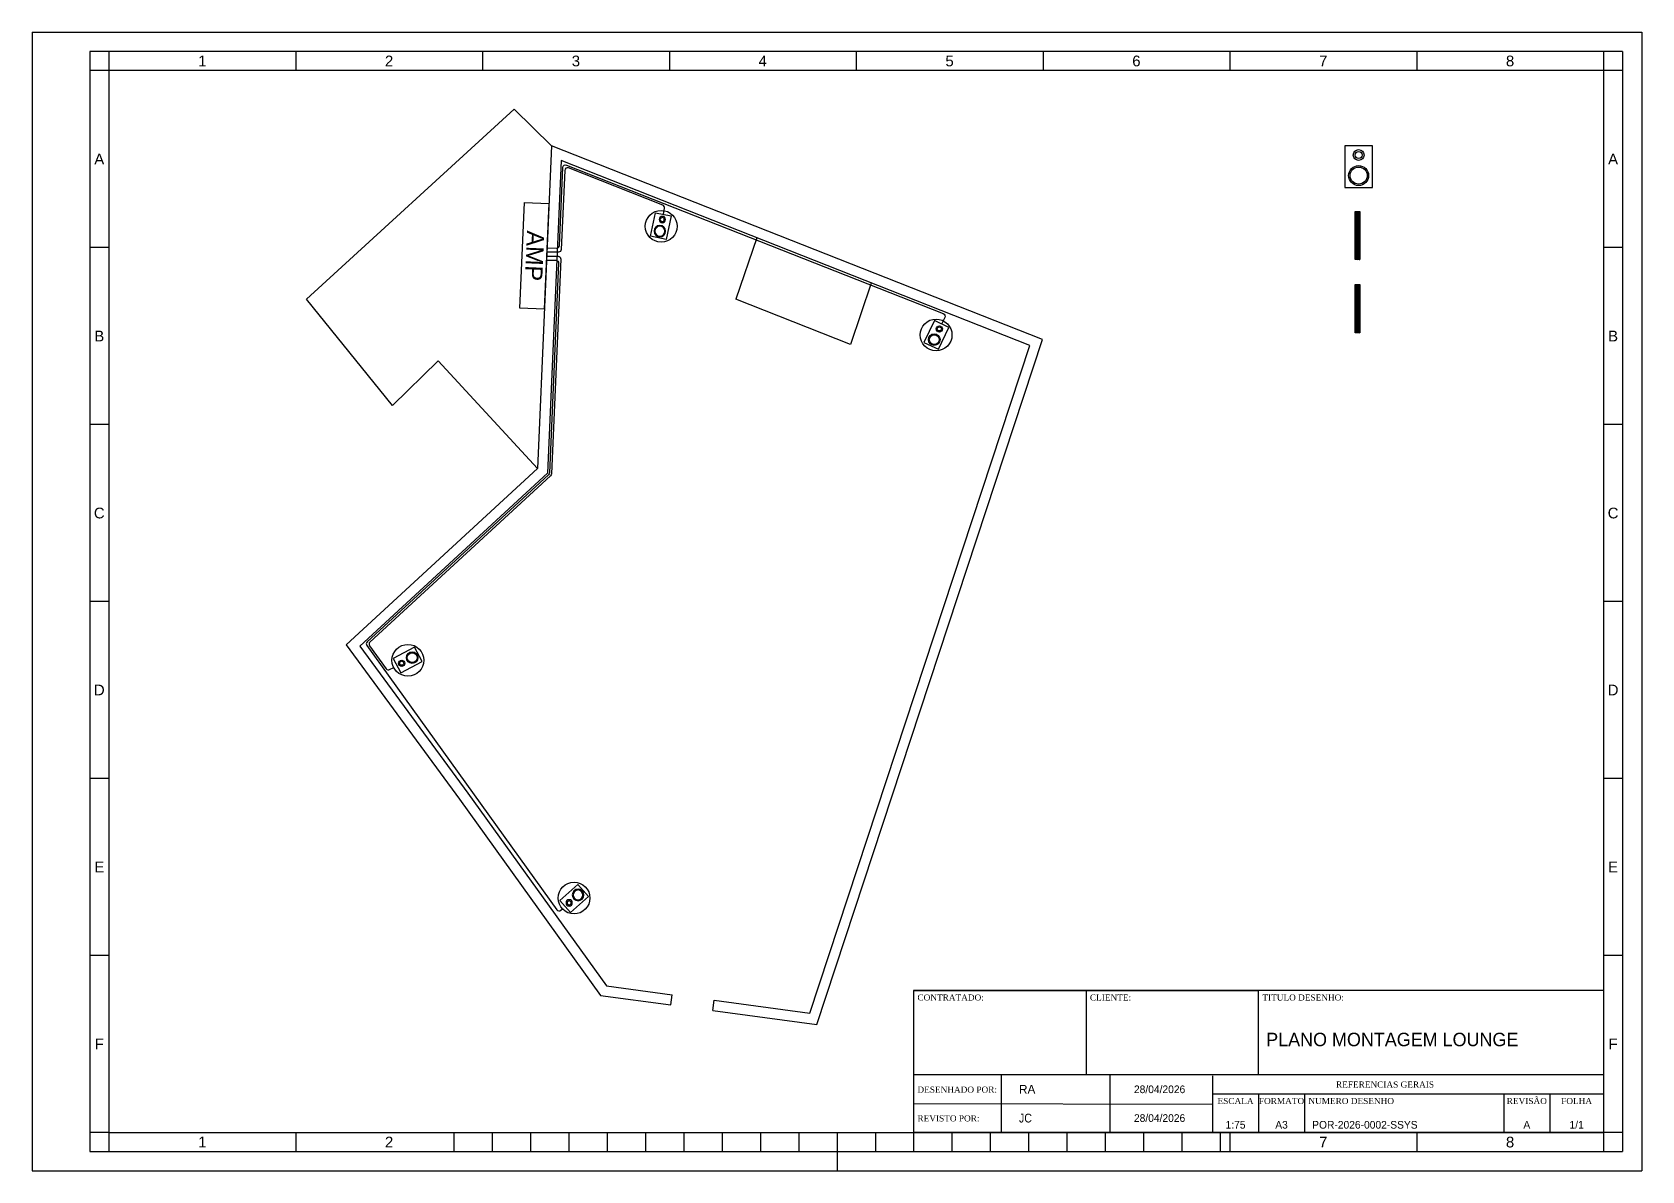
# Paper-space layout 'Layout1' of a CAD drawing. Header units: millimetres. Extents: x -87 to 333, y -15 to 282.
# The model-space entities are those that its viewports show. They can reach past a viewport. Long polylines and large blocks are cut down to what shows.
import ezdxf
from ezdxf.enums import TextEntityAlignment as Align

# ---------------------------------------------------------------- set-up
doc = ezdxf.new("R2010")
doc.units = ezdxf.units.MM
for name, color, linetype in [('Cartiglio', 7, 'Continuous'), ('GEN - TEXT', 7, 'Continuous'), ('Ligação exterior', 171, 'Continuous'), ('LINE_LEFT', 170, 'Continuous'), ('Line_RIGHT', 1, 'Continuous'), ('VP', 6, 'Continuous')]:
    doc.layers.add(name, color=color, linetype=linetype)
doc.layers.get('VP').off()
doc.styles.add('GE INSPIRA', font='')
doc.styles.add('ROMANTIC', font='romantic.ttf')
doc.styles.add('Standar', font='GOTHIC.TTF', dxfattribs={"height": 1.35})
doc.styles.get("Standard").update_dxf_attribs({"font": 'arial.ttf'})
doc.styles.get('GE INSPIRA').set_extended_font_data('GE Inspira')

# ---------------------------------------------------------------- blocks, each defined once
blk = doc.blocks.new('A3')
at = {"layer": 'Cartiglio', "color": 7, "linetype": 'Continuous'}
for p, q in [((-84.28, 285.6), (335.72, 285.6)), ((-84.28, 285.6), (-84.28, -11.4)), ((335.72, 285.6), (335.72, -11.4)), ((330.72, 280.6), (-69.28, 280.6)), ((-69.28, 280.6), (-69.28, -6.4)), ((-64.28, 280.6), (-64.28, 275.6)), ((-15.53, 280.6), (-15.53, 275.6)), ((33.22, 280.6), (33.22, 275.6)), ((81.97, 280.6), (81.97, 275.6)), ((130.72, 280.6), (130.72, 275.6)), ((179.47, 280.6), (179.47, 275.6)), ((228.22, 280.6), (228.22, 275.6)), ((276.97, 280.6), (276.97, 275.6)), ((325.72, 280.6), (325.72, 275.6)), ((330.72, 280.6), (330.72, -6.4)), ((-64.28, 275.6), (-69.28, 275.6)), ((325.72, 275.6), (-64.28, 275.6)), ((-64.28, 275.6), (-64.28, -1.4)), ((325.72, 275.6), (325.72, -1.4)), ((330.72, 275.6), (325.72, 275.6)), ((-64.28, 229.44), (-69.28, 229.44)), ((330.72, 229.44), (325.72, 229.44)), ((-64.28, 183.27), (-69.28, 183.27)), ((330.72, 183.27), (325.72, 183.27)), ((-64.28, 137.1), (-69.28, 137.1)), ((330.72, 137.1), (325.72, 137.1)), ((-64.28, 90.94), (-69.28, 90.94)), ((330.72, 90.94), (325.72, 90.94)), ((-64.28, 44.77), (-69.28, 44.77)), ((330.72, 44.77), (325.72, 44.77)), ((-64.28, -1.4), (-69.28, -1.4)), ((-64.28, -1.4), (-64.28, -6.4)), ((-15.53, -1.4), (-15.53, -6.4)), ((25.72, -1.4), (25.72, -6.4)), ((35.72, -1.4), (35.72, -6.4)), ((45.72, -1.4), (45.72, -6.4)), ((55.72, -1.4), (55.72, -6.4)), ((65.72, -1.4), (65.72, -6.4)), ((75.72, -1.4), (75.72, -6.4)), ((85.72, -1.4), (85.72, -6.4)), ((95.72, -1.4), (95.72, -6.4)), ((105.72, -1.4), (105.72, -6.4)), ((115.72, -1.4), (115.72, -6.4)), ((125.72, -1.4), (125.72, -11.4)), ((135.72, -1.4), (135.72, -6.4)), ((145.72, -1.4), (145.72, -6.4)), ((155.72, -1.4), (155.72, -6.4)), ((165.72, -1.4), (165.72, -6.4)), ((175.72, -1.4), (175.72, -6.4)), ((185.72, -1.4), (185.72, -6.4)), ((195.72, -1.4), (195.72, -6.4)), ((205.72, -1.4), (205.72, -6.4)), ((215.72, -1.4), (215.72, -6.4)), ((225.72, -1.4), (225.72, -6.4)), ((228.22, -1.4), (228.22, -6.4)), ((276.97, -1.4), (276.97, -6.4)), ((330.72, -1.4), (325.72, -1.4)), ((325.72, -1.4), (325.72, -6.4)), ((-69.28, -6.4), (25.72, -6.4)), ((25.72, -6.4), (225.72, -6.4)), ((225.72, -6.4), (330.72, -6.4)), ((-84.28, -11.4), (335.72, -11.4))]:
    blk.add_line(p, q, dxfattribs=at)
at = {"layer": 'Cartiglio', "color": 7}
blk.add_line((-64.28, -1.4), (325.72, -1.4), dxfattribs=at)
at = {"layer": 'Cartiglio', "color": 7, "linetype": 'Continuous'}
blk.add_point((-64.28, -1.4), dxfattribs=at)
for s, p in [('1', (-39.91, 278.1)), ('2', (8.84, 278.1)), ('3', (57.59, 278.1)), ('4', (106.34, 278.1)), ('5', (155.09, 278.1)), ('6', (203.84, 278.1)), ('7', (252.59, 278.1)), ('8', (301.34, 278.1)), ('A', (-66.78, 252.52)), ('A', (328.22, 252.52)), ('B', (-66.78, 206.35)), ('B', (328.22, 206.35)), ('C', (-66.78, 160.18)), ('C', (328.22, 160.18)), ('D', (-66.78, 114.02)), ('D', (328.22, 114.02)), ('E', (-66.78, 67.85)), ('E', (328.22, 67.85)), ('F', (-66.78, 21.68)), ('F', (328.22, 21.68)), ('1', (-39.91, -3.9)), ('2', (8.84, -3.9)), ('7', (252.59, -3.9)), ('8', (301.34, -3.9))]:
    blk.add_text(s, height=2.8, dxfattribs=at).set_placement(p, align=Align.MIDDLE_CENTER)
blk = doc.blocks.new('Cartiglio_GE')
for p, q in [((-180, 37), (-180, 0)), ((0, 37), (-180, 37)), ((-180, 37), (-90, 37)), ((-135, 37), (-135, 15)), ((-90, 15), (-90, 37)), ((0, 37), (0, 0)), ((0, 15), (-180, 15)), ((-157.19, 14.93), (-157.19, -0.07)), ((-128.78, 14.85), (-128.78, -0.15)), ((-102, 14.77), (-102, 10)), ((-102, 10), (-102, 0)), ((0, 10), (-102, 10)), ((-90, 10), (-90, 0)), ((-78, 10), (-78, 0)), ((-26, 10), (-26, 0)), ((-14, 10), (-14, 0)), ((-102, 7.27), (-180, 7.5)), ((0, 0), (-180, 0))]:
    blk.add_line(p, q)
at = {"style": 'ROMANTIC'}
for s, p in [('CONTRATADO:', (-179, 36)), ('CLIENTE:', (-134, 36)), ('TITULO DESENHO:', (-89, 36)), ('NUMERO DESENHO', (-77, 9))]:
    blk.add_text(s, height=1.6, dxfattribs=at).set_placement(p, align=Align.TOP_LEFT)
blk.add_text('REFERENCIAS GERAIS', height=1.6, dxfattribs=at).set_placement((-57, 12.5), align=Align.MIDDLE_CENTER)
for s, p in [('DESENHADO POR:', (-179, 10.37)), ('REVISTO POR:', (-179, 2.87))]:
    blk.add_text(s, height=1.6, dxfattribs=at).set_placement(p)
for s, p in [('ESCALA', (-96, 9)), ('FORMATO', (-84, 9)), ('REVISÃO', (-20, 9)), ('FOLHA', (-7, 9))]:
    blk.add_text(s, height=1.6, dxfattribs=at).set_placement(p, align=Align.TOP_CENTER)
at = {"style": 'ROMANTIC', "flags": 12}
for tag, p in [('TITLE_1', (-88, 28.5)), ('TITLE_2', (-88, 22.5)), ('TITLE_3', (-88, 16.5))]:
    blk.add_attdef(tag, p, '', height=1.6, dxfattribs=at)
for tag, p in [('CHECKED_BY', (-154, 11.25)), ('DRW_DATE', (-125, 11.25)), ('CHECKED_BY', (-154, 3.75)), ('CHK_DATE', (-125, 3.75))]:
    blk.add_attdef(tag, text='', height=1.6, dxfattribs=at).set_placement(p, align=Align.MIDDLE_LEFT)
for tag, p in [('1:1', (-96, 1)), ('AX', (-84, 1)), ('AA', (-20, 1)), ('1/1', (-7, 1))]:
    blk.add_attdef(tag, text='', height=1.6, dxfattribs=at).set_placement(p, align=Align.CENTER)
blk = doc.blocks.new('A$Caec79273')
for p, q in [((2757, 14423), (3048, 17080)), ((3048, 17080), (8552, 16811)), ((8552, 15788), (8552, 16811)), ((4003, 14402), (2757, 14423)), ((3878, 11542), (4003, 14402)), ((10103, 11667), (8963, 11110)), ((9913, 8897), (8963, 11110)), ((11053, 9453), (9913, 8897)), ((-1737, 2299), (-1578, 2420)), ((-1239, 1640), (-1080, 1761))]:
    blk.add_line(p, q)
for points in [[(-1239, 1640), (0, 0), (12627, 6294), (8552, 15788), (3878, 11542)], [(-1080, 1761), (59, 253), (12369, 6389), (8479, 15451), (3951, 11338)], [(3878, 11542), (-1209, 11773), (-1790, 8066)], [(3951, 11338), (-1039, 11565), (-1593, 8035)], [(-1790, 8068), (-2573, 3405), (-1737, 2299)], [(-1593, 8035), (-2361, 3457), (-1578, 2420)]]:
    blk.add_lwpolyline(points)
blk = doc.blocks.new('*U19')
at = {"color": 0, "linetype": 'Continuous'}
for p, q in [((-0.16, 0.205), (-0.16, -0.274)), ((0.16, 0.205), (-0.16, 0.205)), ((0.16, -0.274), (0.16, 0.205)), ((-0.16, -0.274), (0.16, -0.274))]:
    blk.add_line(p, q, dxfattribs=at)
for centre, radius in [((0, 0.099), 0.0622), ((0, 0.099), 0.0399), ((0, -0.137), 0.115), ((0, -0.137), 0.0983)]:
    blk.add_circle(centre, radius, dxfattribs=at)
blk = doc.blocks.new('*U20')
at = {"color": 0, "linetype": 'Continuous'}
for p, q in [((-0.16, 0.205), (-0.16, -0.274)), ((0.16, 0.205), (-0.16, 0.205)), ((0.16, -0.274), (0.16, 0.205)), ((-0.16, -0.274), (0.16, -0.274))]:
    blk.add_line(p, q, dxfattribs=at)
for centre, radius in [((0, 0.099), 0.0622), ((0, 0.099), 0.0399), ((0, -0.137), 0.115), ((0, -0.137), 0.0983)]:
    blk.add_circle(centre, radius, dxfattribs=at)
blk = doc.blocks.new('*U28')
at = {"color": 0, "linetype": 'Continuous'}
for p, q in [((-0.16, 0.205), (-0.16, -0.274)), ((0.16, 0.205), (-0.16, 0.205)), ((0.16, -0.274), (0.16, 0.205)), ((-0.16, -0.274), (0.16, -0.274))]:
    blk.add_line(p, q, dxfattribs=at)
for centre, radius in [((0, 0.099), 0.0622), ((0, 0.099), 0.0399), ((0, -0.137), 0.115), ((0, -0.137), 0.0983)]:
    blk.add_circle(centre, radius, dxfattribs=at)
blk = doc.blocks.new('*U29')
at = {"color": 0, "linetype": 'Continuous'}
for p, q in [((-0.16, 0.205), (-0.16, -0.274)), ((0.16, 0.205), (-0.16, 0.205)), ((0.16, -0.274), (0.16, 0.205)), ((-0.16, -0.274), (0.16, -0.274))]:
    blk.add_line(p, q, dxfattribs=at)
for centre, radius in [((0, 0.099), 0.0622), ((0, 0.099), 0.0399), ((0, -0.137), 0.115), ((0, -0.137), 0.0983)]:
    blk.add_circle(centre, radius, dxfattribs=at)

msp = doc.modelspace()

# ---------------------------------------------------------------- linework, layer by layer
at = {"layer": 'Ligação exterior', "color": 6, "linetype": 'Continuous', "lineweight": -3}
msp.add_lwpolyline([(17814.674, 18892.576), (17724.319, 16821.351), (17243.107, 16842.344), (17333.463, 18913.568)], close=True, dxfattribs=at)
at = {"layer": 'LINE_LEFT'}
for points in [[(20053.42, 18678.843), (20074.513, 18798.205, 0.356588031), (20040.523, 18858.948), (18198.166, 19585.38, 0.515150614), (18123.036, 19536.606), (18055.619, 17991.206, -0.404013511), (18000.19, 17938.6), (17770.534, 17940.586)], [(17769.842, 17860.589), (17992.855, 17858.66, -0.424487717), (18047.333, 17801.26), (17864.225, 13603.885, -0.198256915), (17846.537, 13565.823), (14310.937, 10309.359, 0.379243463), (14303.545, 10236.784), (14626.719, 9787.408, 0.375764313), (14697.283, 9771.002), (14776.536, 9813.319)]]:
    msp.add_lwpolyline(points, format="xyb", dxfattribs=at)
for centre in [(20011.524, 18444.607), (15054.102, 9953.939)]:
    msp.add_circle(centre, 311.154, dxfattribs=at)
at = {"layer": 'Line_RIGHT'}
msp.add_line((18133.065, 5139.286), (18133.065, 5139.286), dxfattribs=at)
for points in [[(17771.226, 18020.583), (17963.38, 18018.085, 0.405279871), (18019.048, 18070.688), (18085.519, 19594.396, -0.515150614), (18160.649, 19643.17), (25531.179, 16737.009, -0.432984495), (25560.787, 16662.446), (25499.292, 16531.565)], [(17769.151, 17780.592), (17949.343, 17779.034, -0.424487717), (18003.821, 17721.633), (17824.983, 13622.122, -0.198256915), (17807.294, 13584.06), (14257.773, 10314.774, 0.379243463), (14250.381, 10242.199), (17967.77, 5073.139, 0.445544382), (18049.077, 5064.237), (18078.465, 5090.497)]]:
    msp.add_lwpolyline(points, format="xyb", dxfattribs=at)
for centre in [(25391.092, 16319.634), (18305.973, 5302.762)]:
    msp.add_circle(centre, 311.154, dxfattribs=at)

# ---------------------------------------------------------------- block references
at = {"rotation": 45.25308847333713}
msp.add_blockref('A$Caec79273', (23056.106, 2829.745), dxfattribs=at)
at = {"layer": 'LINE_LEFT', "linetype": 'Continuous'}
for name, p, xscale, yscale, zscale, rotation in [('*U29', (20012.347, 18481.413), -985.2901051008259, 985.290105100826, 985.2901051008264, 348.2478103994029), ('*U19', (15019.015, 9942.79), 985.2901051008268, 985.2901051008268, 985.2901051008268, 118.0999483707428)]:
    msp.add_blockref(name, p, dxfattribs=dict(at, xscale=xscale, yscale=yscale, zscale=zscale, rotation=rotation))
at = {"layer": 'Line_RIGHT', "linetype": 'Continuous'}
for name, p, xscale, yscale, zscale, rotation in [('*U28', (25412.683, 16349.454), 985.290105100827, 985.290105100827, 985.290105100827, 334.565148777017), ('*U20', (18283.437, 5273.651), -985.2901051008262, 985.2901051008262, 985.2901051008264, 131.7826099931287)]:
    msp.add_blockref(name, p, dxfattribs=dict(at, xscale=xscale, yscale=yscale, zscale=zscale, rotation=rotation))

# ---------------------------------------------------------------- texts
at = {"layer": 'Ligação exterior', "color": 6, "linetype": 'Continuous', "lineweight": -3, "insert": (17534.056, 17866.509), "char_height": 339.3044, "attachment_point": 5, "rotation": 267.5020968, "style": 'Standar'}
msp.add_mtext_dynamic_manual_height_columns('\\pxqc;AMP', width=597.62445, gutter_width=1696.522, heights=[0], dxfattribs=at)

psp = doc.layouts.get("Layout1")

# ---------------------------------------------------------------- linework, layer by layer
at = {"linetype": 'Continuous'}
for p, q in [((255, 252.77), (255, 241.89)), ((262.27, 252.77), (255, 252.77)), ((262.27, 241.89), (262.27, 252.77)), ((255, 241.89), (262.27, 241.89))]:
    psp.add_line(p, q, dxfattribs=at)
at = {"color": 242, "linetype": 'Continuous', "true_color": 0xcd2027}
for p, q in [((257.76, 235.6), (257.84, 235.68)), ((257.76, 235.45), (257.99, 235.68)), ((257.76, 235.3), (258.14, 235.68)), ((257.76, 235.14), (258.3, 235.68)), ((257.76, 234.99), (258.45, 235.68)), ((257.76, 234.83), (258.61, 235.68)), ((257.76, 234.68), (258.76, 235.68)), ((257.76, 235.55), (257.89, 235.68)), ((257.76, 235.4), (258.04, 235.68)), ((257.76, 235.24), (258.2, 235.68)), ((257.76, 235.09), (258.35, 235.68)), ((257.76, 234.94), (258.5, 235.68)), ((257.76, 234.78), (258.66, 235.68)), ((257.76, 234.63), (258.81, 235.68)), ((257.76, 234.53), (258.9, 235.67)), ((257.76, 234.48), (258.9, 235.62)), ((257.76, 234.37), (258.9, 235.51)), ((257.76, 234.32), (258.9, 235.46)), ((257.76, 234.22), (258.9, 235.36)), ((257.76, 234.17), (258.9, 235.31)), ((257.76, 234.07), (258.9, 235.21)), ((257.76, 234.01), (258.9, 235.16)), ((257.76, 233.91), (258.9, 235.05)), ((257.76, 233.86), (258.9, 235)), ((257.76, 233.76), (258.9, 234.9)), ((257.76, 233.71), (258.9, 234.85)), ((257.76, 233.6), (258.9, 234.75)), ((257.76, 233.55), (258.9, 234.69)), ((257.76, 233.45), (258.9, 234.59)), ((257.76, 233.4), (258.9, 234.54)), ((257.76, 233.3), (258.9, 234.44)), ((257.76, 233.25), (258.9, 234.39)), ((257.76, 233.14), (258.9, 234.28)), ((257.76, 233.09), (258.9, 234.23)), ((257.76, 232.99), (258.9, 234.13)), ((257.76, 232.94), (258.9, 234.08)), ((257.76, 232.83), (258.9, 233.98)), ((257.76, 232.78), (258.9, 233.93)), ((257.76, 232.68), (258.9, 233.82)), ((257.76, 232.63), (258.9, 233.77)), ((257.76, 232.53), (258.9, 233.67)), ((257.76, 232.48), (258.9, 233.62)), ((257.76, 232.37), (258.9, 233.52)), ((257.76, 232.32), (258.9, 233.46)), ((257.76, 232.22), (258.9, 233.36)), ((257.76, 232.17), (258.9, 233.31)), ((257.76, 232.07), (258.9, 233.21)), ((257.76, 232.01), (258.9, 233.16)), ((257.76, 231.91), (258.9, 233.05)), ((257.76, 231.86), (258.9, 233)), ((257.76, 231.76), (258.9, 232.9)), ((257.76, 231.71), (258.9, 232.85)), ((257.76, 231.6), (258.9, 232.75)), ((257.76, 231.55), (258.9, 232.7)), ((257.76, 231.45), (258.9, 232.59)), ((257.76, 231.4), (258.9, 232.54)), ((257.76, 231.3), (258.9, 232.44)), ((257.76, 231.25), (258.9, 232.39)), ((257.76, 231.14), (258.9, 232.28)), ((257.76, 231.09), (258.9, 232.23)), ((257.76, 230.99), (258.9, 232.13)), ((257.76, 230.94), (258.9, 232.08)), ((257.76, 230.84), (258.9, 231.98)), ((257.76, 230.78), (258.9, 231.93)), ((257.76, 230.68), (258.9, 231.82)), ((257.76, 230.63), (258.9, 231.77)), ((257.76, 230.53), (258.9, 231.67)), ((257.76, 230.48), (258.9, 231.62)), ((257.76, 230.37), (258.9, 231.52)), ((257.76, 230.32), (258.9, 231.46)), ((257.76, 230.22), (258.9, 231.36)), ((257.76, 230.17), (258.9, 231.31)), ((257.76, 230.07), (258.9, 231.21)), ((257.76, 230.02), (258.9, 231.16)), ((257.76, 229.91), (258.9, 231.05)), ((257.76, 229.86), (258.9, 231)), ((257.76, 229.76), (258.9, 230.9)), ((257.76, 229.71), (258.9, 230.85)), ((257.76, 229.61), (258.9, 230.75)), ((257.76, 229.55), (258.9, 230.7)), ((257.76, 229.45), (258.9, 230.59)), ((257.76, 229.4), (258.9, 230.54)), ((257.76, 229.3), (258.9, 230.44)), ((257.76, 229.25), (258.9, 230.39)), ((257.76, 229.14), (258.9, 230.29)), ((257.76, 229.09), (258.9, 230.23)), ((257.76, 228.99), (258.9, 230.13)), ((257.76, 228.94), (258.9, 230.08)), ((257.76, 228.84), (258.9, 229.98)), ((257.76, 228.79), (258.9, 229.93)), ((257.76, 228.68), (258.9, 229.82)), ((257.76, 228.63), (258.9, 229.77)), ((257.76, 228.53), (258.9, 229.67)), ((257.76, 228.48), (258.9, 229.62)), ((257.76, 228.38), (258.9, 229.52)), ((257.76, 228.32), (258.9, 229.47)), ((257.76, 228.22), (258.9, 229.36)), ((257.76, 228.17), (258.9, 229.31)), ((257.76, 228.07), (258.9, 229.21)), ((257.76, 228.02), (258.9, 229.16)), ((257.76, 227.91), (258.9, 229.06)), ((257.76, 227.86), (258.9, 229)), ((257.76, 227.76), (258.9, 228.9)), ((257.76, 227.71), (258.9, 228.85)), ((257.76, 227.61), (258.9, 228.75)), ((257.76, 227.55), (258.9, 228.7)), ((257.76, 227.45), (258.9, 228.59)), ((257.76, 227.4), (258.9, 228.54)), ((257.76, 227.3), (258.9, 228.44)), ((257.76, 227.25), (258.9, 228.39)), ((257.76, 227.14), (258.9, 228.29)), ((257.76, 227.09), (258.9, 228.24)), ((257.76, 226.99), (258.9, 228.13)), ((257.76, 226.94), (258.9, 228.08)), ((257.76, 226.84), (258.9, 227.98)), ((257.76, 226.79), (258.9, 227.93)), ((257.76, 226.68), (258.9, 227.83)), ((257.76, 226.63), (258.9, 227.77)), ((257.76, 226.53), (258.9, 227.67)), ((257.76, 226.48), (258.9, 227.62)), ((257.76, 226.38), (258.9, 227.52)), ((257.76, 226.32), (258.9, 227.47)), ((257.76, 226.22), (258.9, 227.36)), ((257.76, 226.17), (258.9, 227.31)), ((257.76, 226.07), (258.9, 227.21)), ((257.76, 226.02), (258.9, 227.16)), ((257.76, 225.91), (258.9, 227.06)), ((257.76, 225.86), (258.9, 227)), ((257.76, 225.76), (258.9, 226.9)), ((257.76, 225.71), (258.9, 226.85)), ((257.76, 225.61), (258.9, 226.75)), ((257.76, 225.56), (258.9, 226.7)), ((257.76, 225.45), (258.9, 226.59)), ((257.76, 225.4), (258.9, 226.54)), ((257.76, 225.3), (258.9, 226.44)), ((257.76, 225.25), (258.9, 226.39)), ((257.76, 225.15), (258.9, 226.29)), ((257.76, 225.09), (258.9, 226.24)), ((257.76, 224.99), (258.9, 226.13)), ((257.76, 224.94), (258.9, 226.08)), ((257.76, 224.84), (258.9, 225.98)), ((257.76, 224.79), (258.9, 225.93)), ((257.76, 224.68), (258.9, 225.83)), ((257.76, 224.63), (258.9, 225.77)), ((257.76, 224.53), (258.9, 225.67)), ((257.76, 224.48), (258.9, 225.62)), ((257.76, 224.38), (258.9, 225.52)), ((257.76, 224.33), (258.9, 225.47)), ((257.76, 224.22), (258.9, 225.36)), ((257.76, 224.17), (258.9, 225.31)), ((257.76, 224.07), (258.9, 225.21)), ((257.76, 224.02), (258.9, 225.16)), ((257.76, 223.92), (258.9, 225.06)), ((257.76, 223.86), (258.9, 225.01)), ((257.76, 223.76), (258.9, 224.9)), ((257.76, 223.71), (258.9, 224.85)), ((257.76, 223.61), (258.9, 224.75)), ((257.76, 223.56), (258.9, 224.7)), ((257.76, 223.45), (258.9, 224.6)), ((257.76, 223.4), (258.9, 224.54)), ((257.76, 223.3), (258.9, 224.44)), ((257.76, 223.25), (258.9, 224.39)), ((257.76, 223.15), (258.9, 224.29)), ((257.79, 223.12), (258.9, 224.24)), ((257.89, 223.12), (258.9, 224.13)), ((257.94, 223.12), (258.9, 224.08)), ((258.04, 223.12), (258.9, 223.98)), ((258.09, 223.12), (258.9, 223.93)), ((258.2, 223.12), (258.9, 223.83)), ((258.25, 223.12), (258.9, 223.78)), ((258.35, 223.12), (258.9, 223.67)), ((258.4, 223.12), (258.9, 223.62)), ((258.5, 223.12), (258.9, 223.52)), ((258.56, 223.12), (258.9, 223.47)), ((258.66, 223.12), (258.9, 223.37)), ((258.71, 223.12), (258.9, 223.31)), ((258.81, 223.12), (258.9, 223.21)), ((258.86, 223.12), (258.9, 223.16))]:
    psp.add_line(p, q, dxfattribs=at)
at = {"color": 5, "linetype": 'Continuous'}
for p, q in [((257.76, 216.5), (257.84, 216.58)), ((257.76, 216.35), (257.99, 216.58)), ((257.76, 216.19), (258.14, 216.58)), ((257.76, 216.04), (258.3, 216.58)), ((257.76, 215.89), (258.45, 216.58)), ((257.76, 215.73), (258.61, 216.58)), ((257.76, 215.58), (258.76, 216.58)), ((257.76, 216.45), (257.89, 216.58)), ((257.76, 216.3), (258.04, 216.58)), ((257.76, 216.14), (258.2, 216.58)), ((257.76, 215.99), (258.35, 216.58)), ((257.76, 215.83), (258.5, 216.58)), ((257.76, 215.68), (258.66, 216.58)), ((257.76, 215.53), (258.81, 216.58)), ((257.76, 215.42), (258.9, 216.57)), ((257.76, 215.37), (258.9, 216.51)), ((257.76, 215.27), (258.9, 216.41)), ((257.76, 215.22), (258.9, 216.36)), ((257.76, 215.12), (258.9, 216.26)), ((257.76, 215.06), (258.9, 216.21)), ((257.76, 214.96), (258.9, 216.1)), ((257.76, 214.91), (258.9, 216.05)), ((257.76, 214.81), (258.9, 215.95)), ((257.76, 214.76), (258.9, 215.9)), ((257.76, 214.65), (258.9, 215.8)), ((257.76, 214.6), (258.9, 215.75)), ((257.76, 214.5), (258.9, 215.64)), ((257.76, 214.45), (258.9, 215.59)), ((257.76, 214.35), (258.9, 215.49)), ((257.76, 214.3), (258.9, 215.44)), ((257.76, 214.19), (258.9, 215.34)), ((257.76, 214.14), (258.9, 215.28)), ((257.76, 214.04), (258.9, 215.18)), ((257.76, 213.99), (258.9, 215.13)), ((257.76, 213.89), (258.9, 215.03)), ((257.76, 213.83), (258.9, 214.98)), ((257.76, 213.73), (258.9, 214.87)), ((257.76, 213.68), (258.9, 214.82)), ((257.76, 213.58), (258.9, 214.72)), ((257.76, 213.53), (258.9, 214.67)), ((257.76, 213.42), (258.9, 214.57)), ((257.76, 213.37), (258.9, 214.51)), ((257.76, 213.27), (258.9, 214.41)), ((257.76, 213.22), (258.9, 214.36)), ((257.76, 213.12), (258.9, 214.26)), ((257.76, 213.07), (258.9, 214.21)), ((257.76, 212.96), (258.9, 214.1)), ((257.76, 212.91), (258.9, 214.05)), ((257.76, 212.81), (258.9, 213.95)), ((257.76, 212.76), (258.9, 213.9)), ((257.76, 212.66), (258.9, 213.8)), ((257.76, 212.6), (258.9, 213.75)), ((257.76, 212.5), (258.9, 213.64)), ((257.76, 212.45), (258.9, 213.59)), ((257.76, 212.35), (258.9, 213.49)), ((257.76, 212.3), (258.9, 213.44)), ((257.76, 212.19), (258.9, 213.34)), ((257.76, 212.14), (258.9, 213.28)), ((257.76, 212.04), (258.9, 213.18)), ((257.76, 211.99), (258.9, 213.13)), ((257.76, 211.89), (258.9, 213.03)), ((257.76, 211.84), (258.9, 212.98)), ((257.76, 211.73), (258.9, 212.87)), ((257.76, 211.68), (258.9, 212.82)), ((257.76, 211.58), (258.9, 212.72)), ((257.76, 211.53), (258.9, 212.67)), ((257.76, 211.43), (258.9, 212.57)), ((257.76, 211.37), (258.9, 212.52)), ((257.76, 211.27), (258.9, 212.41)), ((257.76, 211.22), (258.9, 212.36)), ((257.76, 211.12), (258.9, 212.26)), ((257.76, 211.07), (258.9, 212.21)), ((257.76, 210.96), (258.9, 212.11)), ((257.76, 210.91), (258.9, 212.05)), ((257.76, 210.81), (258.9, 211.95)), ((257.76, 210.76), (258.9, 211.9)), ((257.76, 210.66), (258.9, 211.8)), ((257.76, 210.6), (258.9, 211.75)), ((257.76, 210.5), (258.9, 211.64)), ((257.76, 210.45), (258.9, 211.59)), ((257.76, 210.35), (258.9, 211.49)), ((257.76, 210.3), (258.9, 211.44)), ((257.76, 210.19), (258.9, 211.34)), ((257.76, 210.14), (258.9, 211.29)), ((257.76, 210.04), (258.9, 211.18)), ((257.76, 209.99), (258.9, 211.13)), ((257.76, 209.89), (258.9, 211.03)), ((257.76, 209.84), (258.9, 210.98)), ((257.76, 209.73), (258.9, 210.88)), ((257.76, 209.68), (258.9, 210.82)), ((257.76, 209.58), (258.9, 210.72)), ((257.76, 209.53), (258.9, 210.67)), ((257.76, 209.43), (258.9, 210.57)), ((257.76, 209.37), (258.9, 210.52)), ((257.76, 209.27), (258.9, 210.41)), ((257.76, 209.22), (258.9, 210.36)), ((257.76, 209.12), (258.9, 210.26)), ((257.76, 209.07), (258.9, 210.21)), ((257.76, 208.96), (258.9, 210.11)), ((257.76, 208.91), (258.9, 210.05)), ((257.76, 208.81), (258.9, 209.95)), ((257.76, 208.76), (258.9, 209.9)), ((257.76, 208.66), (258.9, 209.8)), ((257.76, 208.61), (258.9, 209.75)), ((257.76, 208.5), (258.9, 209.64)), ((257.76, 208.45), (258.9, 209.59)), ((257.76, 208.35), (258.9, 209.49)), ((257.76, 208.3), (258.9, 209.44)), ((257.76, 208.2), (258.9, 209.34)), ((257.76, 208.14), (258.9, 209.29)), ((257.76, 208.04), (258.9, 209.18)), ((257.76, 207.99), (258.9, 209.13)), ((257.76, 207.89), (258.9, 209.03)), ((257.76, 207.84), (258.9, 208.98)), ((257.76, 207.73), (258.9, 208.88)), ((257.76, 207.68), (258.9, 208.82)), ((257.76, 207.58), (258.9, 208.72)), ((257.76, 207.53), (258.9, 208.67)), ((257.76, 207.43), (258.9, 208.57)), ((257.76, 207.38), (258.9, 208.52)), ((257.76, 207.27), (258.9, 208.41)), ((257.76, 207.22), (258.9, 208.36)), ((257.76, 207.12), (258.9, 208.26)), ((257.76, 207.07), (258.9, 208.21)), ((257.76, 206.97), (258.9, 208.11)), ((257.76, 206.91), (258.9, 208.06)), ((257.76, 206.81), (258.9, 207.95)), ((257.76, 206.76), (258.9, 207.9)), ((257.76, 206.66), (258.9, 207.8)), ((257.76, 206.61), (258.9, 207.75)), ((257.76, 206.5), (258.9, 207.65)), ((257.76, 206.45), (258.9, 207.59)), ((257.76, 206.35), (258.9, 207.49)), ((257.76, 206.3), (258.9, 207.44)), ((257.76, 206.2), (258.9, 207.34)), ((257.76, 206.15), (258.9, 207.29)), ((257.76, 206.04), (258.9, 207.18)), ((257.76, 205.99), (258.9, 207.13)), ((257.76, 205.89), (258.9, 207.03)), ((257.76, 205.84), (258.9, 206.98)), ((257.76, 205.73), (258.9, 206.88)), ((257.76, 205.68), (258.9, 206.83)), ((257.76, 205.58), (258.9, 206.72)), ((257.76, 205.53), (258.9, 206.67)), ((257.76, 205.43), (258.9, 206.57)), ((257.76, 205.38), (258.9, 206.52)), ((257.76, 205.27), (258.9, 206.42)), ((257.76, 205.22), (258.9, 206.36)), ((257.76, 205.12), (258.9, 206.26)), ((257.76, 205.07), (258.9, 206.21)), ((257.76, 204.97), (258.9, 206.11)), ((257.76, 204.91), (258.9, 206.06)), ((257.76, 204.81), (258.9, 205.95)), ((257.76, 204.76), (258.9, 205.9)), ((257.76, 204.66), (258.9, 205.8)), ((257.76, 204.61), (258.9, 205.75)), ((257.76, 204.5), (258.9, 205.65)), ((257.76, 204.45), (258.9, 205.6)), ((257.76, 204.35), (258.9, 205.49)), ((257.76, 204.3), (258.9, 205.44)), ((257.76, 204.2), (258.9, 205.34)), ((257.76, 204.15), (258.9, 205.29)), ((257.76, 204.04), (258.9, 205.18)), ((257.79, 204.02), (258.9, 205.13)), ((257.89, 204.02), (258.9, 205.03)), ((257.94, 204.02), (258.9, 204.98)), ((258.04, 204.02), (258.9, 204.88)), ((258.09, 204.02), (258.9, 204.83)), ((258.2, 204.02), (258.9, 204.72)), ((258.25, 204.02), (258.9, 204.67)), ((258.35, 204.02), (258.9, 204.57)), ((258.4, 204.02), (258.9, 204.52)), ((258.5, 204.02), (258.9, 204.42)), ((258.56, 204.02), (258.9, 204.36)), ((258.66, 204.02), (258.9, 204.26)), ((258.71, 204.02), (258.9, 204.21)), ((258.81, 204.02), (258.9, 204.11)), ((258.86, 204.02), (258.9, 204.06))]:
    psp.add_line(p, q, dxfattribs=at)
at = {"linetype": 'Continuous'}
for centre, radius in [((258.63, 250.38), 1.41), ((258.63, 250.38), 0.907), ((258.63, 245.02), 2.61), ((258.63, 245.02), 2.23)]:
    psp.add_circle(centre, radius, dxfattribs=at)
at = {"layer": 'Ligação exterior', "color": 242, "linetype": 'Continuous', "lineweight": -3, "true_color": 0xcd2027}
for p, q in [((257.76, 235.68), (258.9, 235.68)), ((257.76, 223.12), (257.76, 235.68)), ((258.9, 235.68), (258.9, 223.12)), ((258.9, 223.12), (257.76, 223.12))]:
    psp.add_line(p, q, dxfattribs=at)
at = {"layer": 'Ligação exterior', "color": 5, "linetype": 'Continuous', "lineweight": -3}
for p, q in [((257.76, 216.58), (258.9, 216.58)), ((257.76, 204.02), (257.76, 216.58)), ((258.9, 216.58), (258.9, 204.02)), ((258.9, 204.02), (257.76, 204.02))]:
    psp.add_line(p, q, dxfattribs=at)

# ---------------------------------------------------------------- block references
at = {"layer": 'Cartiglio', "color": 7}
psp.add_blockref('A3', (-3.2, -3.19), dxfattribs=at)
at = {"layer": 'GEN - TEXT'}
ref = psp.add_blockref('Cartiglio_GE', (322.51, -4.58), dxfattribs=at)
ref.add_attrib('XXX-XXXXX', 'POR-2026-0002-SSYS', (246.51, -3.58), dxfattribs={"layer": 'Cartiglio', "color": 7, "height": 2, "style": 'GE INSPIRA'})
ref.add_attrib('TITLE_2', 'PLANO MONTAGEM LOUNGE', (234.51, 17.92), dxfattribs={"layer": 'Cartiglio', "height": 3.5, "style": 'GE INSPIRA'})
ref.add_attrib('DRAWN_BY', 'RA', dxfattribs={"layer": 'Cartiglio', "color": 7, "height": 2.3, "style": 'GE INSPIRA'}).set_placement((170, 6.67), align=Align.MIDDLE_LEFT)
ref.add_attrib('DRW_DATE', '28/04/2026', dxfattribs={"layer": 'Cartiglio', "color": 7, "height": 2, "style": 'GE INSPIRA'}).set_placement((200, 6.67), align=Align.MIDDLE_LEFT)
ref.add_attrib('CHECKED_BY', 'JC', dxfattribs={"layer": 'Cartiglio', "color": 7, "height": 2.3, "style": 'GE INSPIRA', "width": 0.9}).set_placement((170, -0.83), align=Align.MIDDLE_LEFT)
ref.add_attrib('CHK_DATE', '28/04/2026', dxfattribs={"layer": 'Cartiglio', "color": 7, "height": 2, "style": 'GE INSPIRA'}).set_placement((200, -0.83), align=Align.MIDDLE_LEFT)
ref.add_attrib('AA', 'A', dxfattribs={"layer": 'Cartiglio', "height": 2, "style": 'GE INSPIRA'}).set_placement((302.51, -3.58), align=Align.CENTER)
ref.add_attrib('1/1', '1/1', dxfattribs={"layer": 'Cartiglio', "height": 2, "style": 'GE INSPIRA'}).set_placement((315.51, -3.58), align=Align.CENTER)
ref.add_attrib('1:1', '1:75', dxfattribs={"layer": 'Cartiglio', "height": 2, "style": 'GE INSPIRA'}).set_placement((226.51, -3.58), align=Align.CENTER)
ref.add_attrib('AX', 'A3', dxfattribs={"layer": 'Cartiglio', "height": 2, "style": 'GE INSPIRA'}).set_placement((238.51, -3.58), align=Align.CENTER)

# ---------------------------------------------------------------- viewports
at = {"layer": 'VP'}
psp.add_viewport(center=(122.52, 133.92), size=(420, 297), view_center_point=(23452.236, 11104.819), view_height=22274.99999, dxfattribs=at)

doc.saveas('drawing.dxf')
